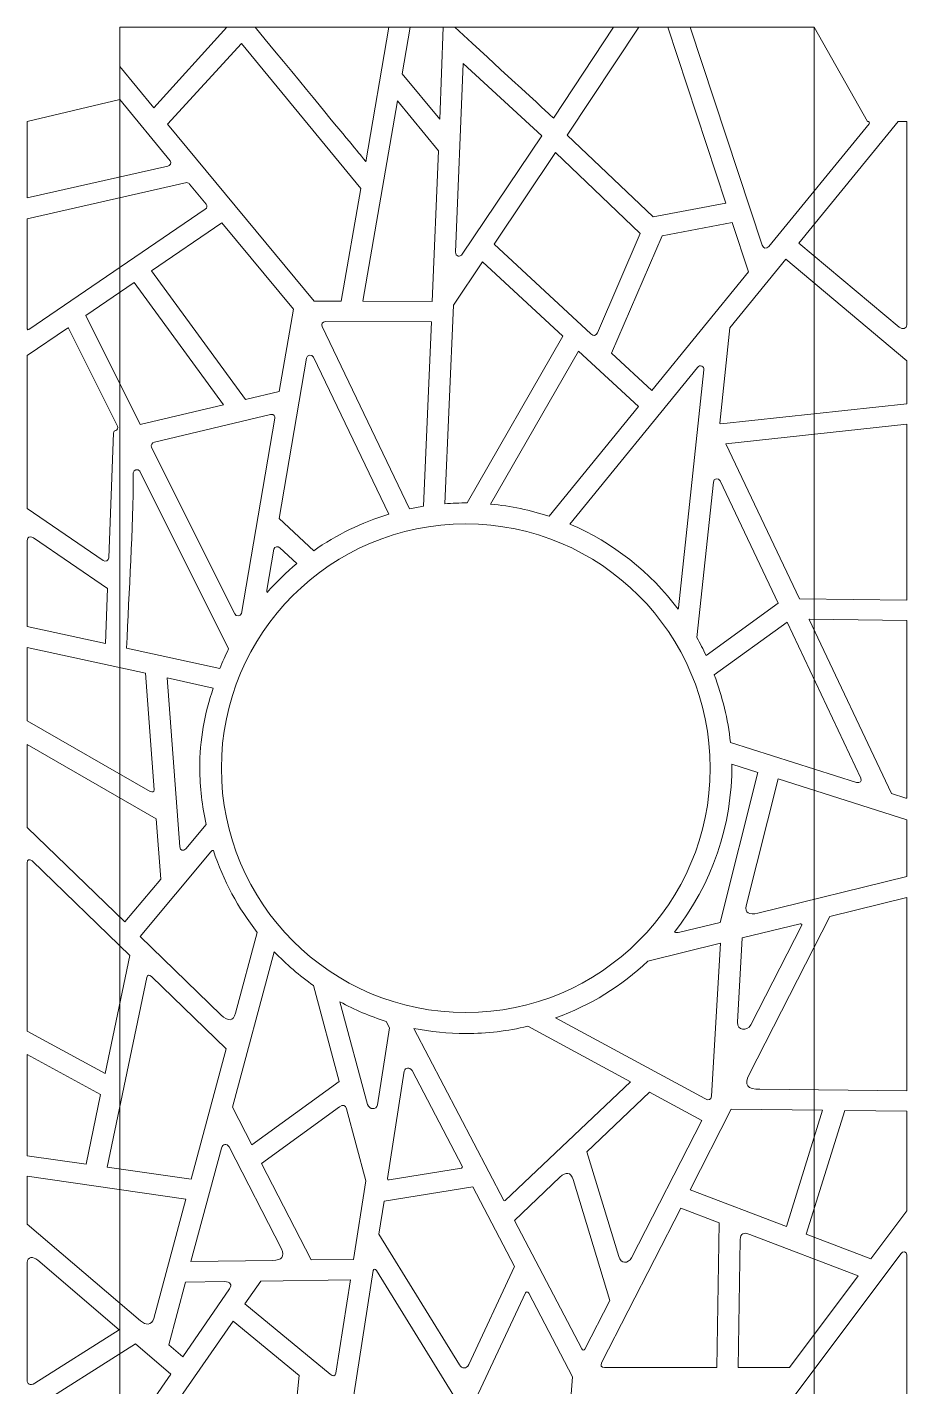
# Model space of a CAD drawing. Header units: centimetres. Extents: x -80 to 80, y -113 to 113.
# Drawn here: x -79.8 to -4.4, y -3.9 to 112.7 of the extents above; entities that cross this region are included whole.
import ezdxf

# ---------------------------------------------------------------- set-up
doc = ezdxf.new("R2010")
doc.units = ezdxf.units.CM
doc.header["$MEASUREMENT"] = 0
doc.layers.add('layer 1', color=7, linetype='Continuous')

msp = doc.modelspace()

# ---------------------------------------------------------------- linework, layer by layer
at = {"layer": 'layer 1', "color": 250, "lineweight": 9}
for points, knots in [([(-13.22744, -112.66988), (-13.22744, -112.66988), (-71.80142, -112.66988), (-71.80142, -112.66988), (-71.80142, -112.66988), (-71.80142, -112.66988), (-71.80142, 112.73012), (-71.80142, 112.73012), (-71.80142, 112.73012), (-71.80142, 112.73012), (-12.30142, 112.73012), (-12.30142, 112.73012), (-12.30142, 112.73012), (-12.30142, 112.73012), (-12.30142, -111.11706), (-12.30142, -111.11706)], [0, 0, 0, 0, 0.2, 0.2, 0.2, 0.2, 0.4, 0.4, 0.4, 0.4, 0.6, 0.6, 0.6, 0.6, 1, 1, 1, 1]), ([(-71.80142, 112.73012), (-71.80142, 112.73012), (-71.80142, 109.34674), (-71.80142, 109.34674), (-71.80142, 109.34674), (-71.80142, 109.34674), (-68.89316, 105.81303), (-68.89316, 105.81303), (-68.89316, 105.81303), (-68.89316, 105.81303), (-62.63121, 112.73012), (-62.63121, 112.73012), (-62.63121, 112.73012), (-62.63121, 112.73012), (-71.80142, 112.73012), (-71.80142, 112.73012)], [0, 0, 0, 0, 0.2, 0.2, 0.2, 0.2, 0.4, 0.4, 0.4, 0.4, 0.6, 0.6, 0.6, 0.6, 1, 1, 1, 1]), ([(-60.20997, 112.73012), (-50.71389, 101.19179), (-50.71389, 101.19179), (-50.71389, 101.19179), (-50.71389, 101.19179), (-50.71389, 101.19179), (-48.74936, 112.73012), (-48.74936, 112.73012), (-48.74936, 112.73012), (-48.74936, 112.73012), (-60.20997, 112.73012), (-60.20997, 112.73012)], [0, 0, 0, 0, 0.25, 0.25, 0.25, 0.25, 0.5, 0.5, 0.5, 0.5, 1, 1, 1, 1]), ([(-44.10079, 112.73012), (-44.10079, 112.73012), (-46.92345, 112.73012), (-46.92345, 112.73012), (-46.92345, 112.73012), (-46.92345, 112.73012), (-47.60342, 108.73638), (-47.60342, 108.73638), (-47.60342, 108.73638), (-47.60342, 108.73638), (-44.39119, 104.83331), (-44.39119, 104.83331), (-44.39119, 104.83331), (-44.39119, 104.83331), (-44.10079, 112.73012), (-44.10079, 112.73012)], [0, 0, 0, 0, 0.2, 0.2, 0.2, 0.2, 0.4, 0.4, 0.4, 0.4, 0.6, 0.6, 0.6, 0.6, 1, 1, 1, 1]), ([(-43.08625, 112.73012), (-34.63145, 104.9325), (-34.63145, 104.9325), (-34.63145, 104.9325), (-34.63145, 104.9325), (-34.63145, 104.9325), (-29.48255, 112.73012), (-29.48255, 112.73012), (-29.48255, 112.73012), (-29.48255, 112.73012), (-43.08625, 112.73012), (-43.08625, 112.73012)], [0, 0, 0, 0, 0.25, 0.25, 0.25, 0.25, 0.5, 0.5, 0.5, 0.5, 1, 1, 1, 1]), ([(-24.8236, 112.73012), (-24.8236, 112.73012), (-27.32472, 112.73012), (-27.32472, 112.73012), (-27.32472, 112.73012), (-27.32472, 112.73012), (-33.45254, 103.48514), (-33.45254, 103.48514), (-33.45254, 103.48514), (-33.45254, 103.48514), (-26.10416, 96.45904), (-26.10416, 96.45904), (-26.10416, 96.45904), (-26.10416, 96.45904), (-19.86315, 97.65397), (-19.86315, 97.65397), (-19.86315, 97.65397), (-19.86315, 97.65397), (-24.8236, 112.73012), (-24.8236, 112.73012)], [0, 0, 0, 0, 0.166666667, 0.166666667, 0.166666667, 0.166666667, 0.333333333, 0.333333333, 0.333333333, 0.333333333, 0.5, 0.5, 0.5, 0.5, 0.666666667, 0.666666667, 0.666666667, 0.666666667, 1, 1, 1, 1]), ([(-7.58901, 104.44004), (-7.58901, 104.44004), (-16.1656, 93.91552), (-16.1656, 93.91552), (-16.1656, 93.91552), (-16.42314, 93.69857), (-16.62243, 93.74024), (-16.7635, 94.04049), (-16.7635, 94.04049), (-16.7635, 94.04049), (-22.9271, 112.73012), (-22.9271, 112.73012), (-22.9271, 112.73012), (-22.9271, 112.73012), (-12.30142, 112.73012), (-12.30142, 112.73012), (-12.30142, 112.73012), (-12.30142, 112.73012), (-7.71617, 104.65253), (-7.71617, 104.65253), (-7.71617, 104.65253), (-7.58225, 104.64909), (-7.48667, 104.57302), (-7.58901, 104.44004)], [0, 0, 0, 0, 0.142857143, 0.142857143, 0.142857143, 0.142857143, 0.285714286, 0.285714286, 0.285714286, 0.285714286, 0.428571429, 0.428571429, 0.428571429, 0.428571429, 0.571428571, 0.571428571, 0.571428571, 0.571428571, 0.714285714, 0.714285714, 0.714285714, 0.714285714, 1, 1, 1, 1]), ([(-67.73648, 104.40759), (-67.73648, 104.40759), (-55.16595, 89.23281), (-55.16595, 89.23281), (-55.16595, 89.23281), (-55.16595, 89.23281), (-52.83042, 89.22803), (-52.83042, 89.22803), (-52.83042, 89.22803), (-52.83042, 89.22803), (-51.15248, 98.89098), (-51.15248, 98.89098), (-51.15248, 98.89098), (-51.15248, 98.89098), (-61.38243, 111.32104), (-61.38243, 111.32104), (-61.38243, 111.32104), (-61.38243, 111.32104), (-67.73648, 104.40759), (-67.73648, 104.40759)], [0, 0, 0, 0, 0.166666667, 0.166666667, 0.166666667, 0.166666667, 0.333333333, 0.333333333, 0.333333333, 0.333333333, 0.5, 0.5, 0.5, 0.5, 0.666666667, 0.666666667, 0.666666667, 0.666666667, 1, 1, 1, 1]), ([(-35.63678, 103.41002), (-35.63678, 103.41002), (-42.37934, 109.62848), (-42.37934, 109.62848), (-42.37934, 109.62848), (-42.37934, 109.62848), (-43.02316, 93.44895), (-43.02316, 93.44895), (-43.02316, 93.44895), (-43.04664, 93.05763), (-42.64303, 92.98488), (-42.45464, 93.26644), (-42.45464, 93.26644), (-42.45464, 93.26644), (-35.63678, 103.41002), (-35.63678, 103.41002)], [0, 0, 0, 0, 0.2, 0.2, 0.2, 0.2, 0.4, 0.4, 0.4, 0.4, 0.6, 0.6, 0.6, 0.6, 1, 1, 1, 1]), ([(-67.70976, 100.82366), (-67.49278, 100.8559), (-67.38813, 101.07961), (-67.48241, 101.26235), (-67.48241, 101.26235), (-67.48241, 101.26235), (-71.80142, 106.5301), (-71.80142, 106.5301), (-71.80142, 106.5301), (-71.80142, 106.5301), (-79.75111, 104.65255), (-79.75111, 104.65255), (-79.75111, 104.65255), (-79.75111, 104.65255), (-79.7511, 98.10292), (-79.7511, 98.10292), (-79.7511, 98.10292), (-79.7511, 98.10292), (-67.70976, 100.82366), (-67.70976, 100.82366)], [0, 0, 0, 0, 0.166666667, 0.166666667, 0.166666667, 0.166666667, 0.333333333, 0.333333333, 0.333333333, 0.333333333, 0.5, 0.5, 0.5, 0.5, 0.666666667, 0.666666667, 0.666666667, 0.666666667, 1, 1, 1, 1]), ([(-45.02868, 89.21211), (-45.02868, 89.21211), (-44.50046, 102.1324), (-44.50046, 102.1324), (-44.50046, 102.1324), (-44.50046, 102.1324), (-48.01535, 106.40322), (-48.01535, 106.40322), (-48.01535, 106.40322), (-48.01535, 106.40322), (-50.98219, 89.22425), (-50.98219, 89.22425), (-50.98219, 89.22425), (-50.98219, 89.22425), (-45.02868, 89.21211), (-45.02868, 89.21211)], [0, 0, 0, 0, 0.2, 0.2, 0.2, 0.2, 0.4, 0.4, 0.4, 0.4, 0.6, 0.6, 0.6, 0.6, 1, 1, 1, 1]), ([(-5.01915, 87.01613), (-5.01915, 87.01613), (-13.60214, 94.22294), (-13.60214, 94.22294), (-13.60214, 94.22294), (-13.60214, 94.22294), (-5.10287, 104.65255), (-5.10287, 104.65255), (-5.10287, 104.65255), (-5.10287, 104.65255), (-4.35113, 104.65255), (-4.35113, 104.65255), (-4.35113, 104.65255), (-4.35113, 104.65255), (-4.35116, 87.19795), (-4.35116, 87.19795), (-4.35116, 87.19795), (-4.35859, 86.89957), (-4.68538, 86.76608), (-5.01915, 87.01613)], [0, 0, 0, 0, 0.166666667, 0.166666667, 0.166666667, 0.166666667, 0.333333333, 0.333333333, 0.333333333, 0.333333333, 0.5, 0.5, 0.5, 0.5, 0.666666667, 0.666666667, 0.666666667, 0.666666667, 1, 1, 1, 1]), ([(-31.44954, 86.4341), (-31.44954, 86.4341), (-39.72033, 94.11337), (-39.72033, 94.11337), (-39.72033, 94.11337), (-39.72033, 94.11337), (-34.45237, 101.97411), (-34.45237, 101.97411), (-34.45237, 101.97411), (-34.45237, 101.97411), (-27.20584, 95.04531), (-27.20584, 95.04531), (-27.20584, 95.04531), (-27.20584, 95.04531), (-30.87757, 86.52337), (-30.87757, 86.52337), (-30.87757, 86.52337), (-30.99633, 86.25519), (-31.18697, 86.22543), (-31.44954, 86.4341)], [0, 0, 0, 0, 0.166666667, 0.166666667, 0.166666667, 0.166666667, 0.333333333, 0.333333333, 0.333333333, 0.333333333, 0.5, 0.5, 0.5, 0.5, 0.666666667, 0.666666667, 0.666666667, 0.666666667, 1, 1, 1, 1]), ([(-79.75113, 86.85433), (-79.75113, 86.85433), (-79.75113, 96.30997), (-79.75113, 96.30997), (-79.75113, 96.30997), (-79.75113, 96.30997), (-66.07827, 99.39934), (-66.07827, 99.39934), (-66.07827, 99.39934), (-65.97992, 99.4108), (-65.88291, 99.3499), (-65.83493, 99.27745), (-65.83493, 99.27745), (-65.83493, 99.27745), (-64.41577, 97.56857), (-64.41577, 97.56857), (-64.41577, 97.56857), (-64.28725, 97.433), (-64.32188, 97.21323), (-64.48976, 97.12093), (-64.48976, 97.12093), (-64.48976, 97.12093), (-79.60236, 86.81751), (-79.60236, 86.81751), (-79.60236, 86.81751), (-79.68853, 86.76616), (-79.74939, 86.78977), (-79.75113, 86.85433)], [0, 0, 0, 0, 0.125, 0.125, 0.125, 0.125, 0.25, 0.25, 0.25, 0.25, 0.375, 0.375, 0.375, 0.375, 0.5, 0.5, 0.5, 0.5, 0.625, 0.625, 0.625, 0.625, 0.75, 0.75, 0.75, 0.75, 1, 1, 1, 1]), ([(-61.0333, 80.80614), (-61.0333, 80.80614), (-69.08426, 91.84573), (-69.08426, 91.84573), (-69.08426, 91.84573), (-69.08426, 91.84573), (-63.0692, 95.94662), (-63.0692, 95.94662), (-63.0692, 95.94662), (-63.0692, 95.94662), (-56.93177, 88.55402), (-56.93177, 88.55402), (-56.93177, 88.55402), (-56.93177, 88.55402), (-58.13911, 81.49671), (-58.13911, 81.49671), (-58.13911, 81.49671), (-58.13911, 81.49671), (-61.0333, 80.80614), (-61.0333, 80.80614)], [0, 0, 0, 0, 0.166666667, 0.166666667, 0.166666667, 0.166666667, 0.333333333, 0.333333333, 0.333333333, 0.333333333, 0.5, 0.5, 0.5, 0.5, 0.666666667, 0.666666667, 0.666666667, 0.666666667, 1, 1, 1, 1]), ([(-29.65928, 84.77188), (-29.65928, 84.77188), (-26.21954, 81.57816), (-26.21954, 81.57816), (-26.21954, 81.57816), (-26.21954, 81.57816), (-17.92503, 91.7565), (-17.92503, 91.7565), (-17.92503, 91.7565), (-17.92503, 91.7565), (-19.31298, 95.97985), (-19.31298, 95.97985), (-19.31298, 95.97985), (-19.31298, 95.97985), (-25.32631, 94.82853), (-25.32631, 94.82853), (-25.32631, 94.82853), (-25.32631, 94.82853), (-29.65928, 84.77188), (-29.65928, 84.77188)], [0, 0, 0, 0, 0.166666667, 0.166666667, 0.166666667, 0.166666667, 0.333333333, 0.333333333, 0.333333333, 0.333333333, 0.5, 0.5, 0.5, 0.5, 0.666666667, 0.666666667, 0.666666667, 0.666666667, 1, 1, 1, 1]), ([(-43.9388, 71.87074), (-43.9388, 71.87074), (-43.21633, 88.89672), (-43.21633, 88.89672), (-43.21633, 88.89672), (-43.21633, 88.89672), (-40.72487, 92.61446), (-40.72487, 92.61446), (-40.72487, 92.61446), (-40.72487, 92.61446), (-33.84292, 86.22467), (-33.84292, 86.22467), (-33.84292, 86.22467), (-33.84292, 86.22467), (-42.04794, 71.93936), (-42.04794, 71.93936), (-42.04794, 71.93936), (-42.61509, 71.94188), (-43.34852, 71.91653), (-43.9388, 71.87074)], [0, 0, 0, 0, 0.166666667, 0.166666667, 0.166666667, 0.166666667, 0.333333333, 0.333333333, 0.333333333, 0.333333333, 0.5, 0.5, 0.5, 0.5, 0.666666667, 0.666666667, 0.666666667, 0.666666667, 1, 1, 1, 1]), ([(-20.3894, 78.79003), (-20.3894, 78.79003), (-19.5188, 86.96254), (-19.5188, 86.96254), (-19.5188, 86.96254), (-19.5188, 86.96254), (-14.72548, 92.84449), (-14.72548, 92.84449), (-14.72548, 92.84449), (-14.72548, 92.84449), (-4.35113, 84.13345), (-4.35113, 84.13345), (-4.35113, 84.13345), (-4.35113, 84.13345), (-4.35112, 80.4356), (-4.35112, 80.4356), (-4.35112, 80.4356), (-4.35112, 80.4356), (-20.29899, 78.72451), (-20.29899, 78.72451), (-20.29899, 78.72451), (-20.37011, 78.71885), (-20.3916, 78.73596), (-20.3894, 78.79003)], [0, 0, 0, 0, 0.142857143, 0.142857143, 0.142857143, 0.142857143, 0.285714286, 0.285714286, 0.285714286, 0.285714286, 0.428571429, 0.428571429, 0.428571429, 0.428571429, 0.571428571, 0.571428571, 0.571428571, 0.571428571, 0.714285714, 0.714285714, 0.714285714, 0.714285714, 1, 1, 1, 1]), ([(-62.92775, 80.35412), (-62.92775, 80.35412), (-70.56979, 90.83295), (-70.56979, 90.83295), (-70.56979, 90.83295), (-70.56979, 90.83295), (-74.72458, 88.00028), (-74.72458, 88.00028), (-74.72458, 88.00028), (-74.72458, 88.00028), (-70.05565, 78.65333), (-70.05565, 78.65333), (-70.05565, 78.65333), (-70.05565, 78.65333), (-62.92775, 80.35412), (-62.92775, 80.35412)], [0, 0, 0, 0, 0.2, 0.2, 0.2, 0.2, 0.4, 0.4, 0.4, 0.4, 0.6, 0.6, 0.6, 0.6, 1, 1, 1, 1]), ([(-46.97131, 71.42877), (-46.97131, 71.42877), (-54.47136, 87.06635), (-54.47136, 87.06635), (-54.47136, 87.06635), (-54.56942, 87.25559), (-54.42405, 87.49115), (-54.19246, 87.48582), (-54.19246, 87.48582), (-54.19246, 87.48582), (-45.1027, 87.46735), (-45.1027, 87.46735), (-45.1027, 87.46735), (-45.1027, 87.46735), (-45.77189, 71.65368), (-45.77189, 71.65368), (-45.77189, 71.65368), (-46.17534, 71.58922), (-46.57524, 71.51415), (-46.97131, 71.42877)], [0, 0, 0, 0, 0.166666667, 0.166666667, 0.166666667, 0.166666667, 0.333333333, 0.333333333, 0.333333333, 0.333333333, 0.5, 0.5, 0.5, 0.5, 0.666666667, 0.666666667, 0.666666667, 0.666666667, 1, 1, 1, 1]), ([(-76.29049, 86.93263), (-76.29049, 86.93263), (-79.75113, 84.57332), (-79.75113, 84.57332), (-79.75113, 84.57332), (-79.75113, 84.57332), (-79.7511, 71.46644), (-79.7511, 71.46644), (-79.7511, 71.46644), (-79.7511, 71.46644), (-73.24352, 67.00344), (-73.24352, 67.00344), (-73.24352, 67.00344), (-73.05055, 66.86746), (-72.75877, 66.99842), (-72.75877, 67.23846), (-72.75877, 67.23846), (-72.75877, 67.23846), (-72.34124, 77.94443), (-72.34124, 77.94443), (-72.34124, 77.94443), (-72.34094, 78.05254), (-72.27687, 78.12234), (-72.14907, 78.15382), (-72.14907, 78.15382), (-72.05345, 78.20285), (-71.942, 78.33752), (-72.01141, 78.5214), (-72.01141, 78.5214), (-72.01141, 78.5214), (-76.20297, 86.91219), (-76.20297, 86.91219), (-76.20297, 86.91219), (-76.21888, 86.94424), (-76.25187, 86.95655), (-76.29049, 86.93263)], [0, 0, 0, 0, 0.1, 0.1, 0.1, 0.1, 0.2, 0.2, 0.2, 0.2, 0.3, 0.3, 0.3, 0.3, 0.4, 0.4, 0.4, 0.4, 0.5, 0.5, 0.5, 0.5, 0.6, 0.6, 0.6, 0.6, 0.7, 0.7, 0.7, 0.7, 0.8, 0.8, 0.8, 0.8, 1, 1, 1, 1]), ([(-55.19506, 67.83327), (-55.19506, 67.83327), (-58.15493, 70.59943), (-58.15493, 70.59943), (-58.15493, 70.59943), (-58.15493, 70.59943), (-55.80339, 84.34488), (-55.80339, 84.34488), (-55.80339, 84.34488), (-55.78696, 84.65467), (-55.33643, 84.71964), (-55.21776, 84.43881), (-55.21776, 84.43881), (-55.21776, 84.43881), (-48.75525, 70.9674), (-48.75525, 70.9674), (-48.75525, 70.9674), (-51.08161, 70.26332), (-53.24922, 69.19686), (-55.19506, 67.83327)], [0, 0, 0, 0, 0.166666667, 0.166666667, 0.166666667, 0.166666667, 0.333333333, 0.333333333, 0.333333333, 0.333333333, 0.5, 0.5, 0.5, 0.5, 0.666666667, 0.666666667, 0.666666667, 0.666666667, 1, 1, 1, 1]), ([(-40.02539, 71.8411), (-40.02539, 71.8411), (-32.48561, 84.96438), (-32.48561, 84.96438), (-32.48561, 84.96438), (-32.48561, 84.96438), (-27.34767, 80.19382), (-27.34767, 80.19382), (-27.34767, 80.19382), (-27.34767, 80.19382), (-35.00899, 70.79383), (-35.00899, 70.79383), (-35.00899, 70.79383), (-36.60983, 71.3233), (-38.28935, 71.67978), (-40.02539, 71.8411)], [0, 0, 0, 0, 0.2, 0.2, 0.2, 0.2, 0.4, 0.4, 0.4, 0.4, 0.6, 0.6, 0.6, 0.6, 1, 1, 1, 1]), ([(-33.24046, 70.12552), (-33.24046, 70.12552), (-22.28957, 83.56256), (-22.28957, 83.56256), (-22.28957, 83.56256), (-22.11461, 83.81256), (-21.69364, 83.66254), (-21.73721, 83.35088), (-21.73721, 83.35088), (-21.73721, 83.35088), (-23.91165, 62.93889), (-23.91165, 62.93889), (-23.91165, 62.93889), (-23.91687, 62.89191), (-23.92598, 62.85119), (-23.93865, 62.81694), (-23.93865, 62.81694), (-26.3264, 66.00348), (-29.53054, 68.54322), (-33.24046, 70.12552)], [0, 0, 0, 0, 0.166666667, 0.166666667, 0.166666667, 0.166666667, 0.333333333, 0.333333333, 0.333333333, 0.333333333, 0.5, 0.5, 0.5, 0.5, 0.666666667, 0.666666667, 0.666666667, 0.666666667, 1, 1, 1, 1]), ([(-69.08673, 76.70315), (-69.21181, 76.91101), (-69.03408, 77.08671), (-68.82535, 77.14774), (-68.82535, 77.14774), (-68.82535, 77.14774), (-58.89047, 79.51907), (-58.89047, 79.51907), (-58.89047, 79.51907), (-58.55994, 79.57652), (-58.51256, 79.37006), (-58.53403, 79.19809), (-58.53403, 79.19809), (-58.53403, 79.19809), (-61.39461, 62.46774), (-61.39461, 62.46774), (-61.39461, 62.46774), (-61.47104, 62.21747), (-61.83226, 62.187), (-61.95639, 62.41532), (-61.95639, 62.41532), (-61.95639, 62.41532), (-69.08673, 76.70315), (-69.08673, 76.70315)], [0, 0, 0, 0, 0.142857143, 0.142857143, 0.142857143, 0.142857143, 0.285714286, 0.285714286, 0.285714286, 0.285714286, 0.428571429, 0.428571429, 0.428571429, 0.428571429, 0.571428571, 0.571428571, 0.571428571, 0.571428571, 0.714285714, 0.714285714, 0.714285714, 0.714285714, 1, 1, 1, 1]), ([(-4.35112, 63.60455), (-4.35112, 63.60455), (-4.35113, 78.6798), (-4.35113, 78.6798), (-4.35113, 78.6798), (-4.35113, 78.6798), (-19.85186, 77.01674), (-19.85186, 77.01674), (-19.85186, 77.01674), (-19.85186, 77.01674), (-13.55953, 63.72157), (-13.55953, 63.72157), (-13.55953, 63.72157), (-13.55953, 63.72157), (-4.35112, 63.60455), (-4.35112, 63.60455)], [0, 0, 0, 0, 0.2, 0.2, 0.2, 0.2, 0.4, 0.4, 0.4, 0.4, 0.6, 0.6, 0.6, 0.6, 1, 1, 1, 1]), ([(-63.24537, 57.73625), (-63.24537, 57.73625), (-71.2345, 59.47529), (-71.2345, 59.47529), (-71.2345, 59.47529), (-71.03461, 64.461), (-70.65375, 69.54563), (-70.65375, 74.50661), (-70.65375, 74.50661), (-70.65375, 74.80045), (-70.24795, 74.90001), (-70.0916, 74.66032), (-70.0916, 74.66032), (-70.0916, 74.66032), (-62.48152, 59.41814), (-62.48152, 59.41814), (-62.48152, 59.41814), (-62.75805, 58.86984), (-63.01303, 58.30884), (-63.24537, 57.73625)], [0, 0, 0, 0, 0.166666667, 0.166666667, 0.166666667, 0.166666667, 0.333333333, 0.333333333, 0.333333333, 0.333333333, 0.5, 0.5, 0.5, 0.5, 0.666666667, 0.666666667, 0.666666667, 0.666666667, 1, 1, 1, 1]), ([(-22.34999, 60.38898), (-22.34999, 60.38898), (-20.92926, 73.72283), (-20.92926, 73.72283), (-20.92926, 73.72283), (-20.92081, 74.03645), (-20.465, 74.10826), (-20.34386, 73.82531), (-20.34386, 73.82531), (-20.34386, 73.82531), (-15.37975, 63.33664), (-15.37975, 63.33664), (-15.37975, 63.33664), (-15.37975, 63.33664), (-21.55979, 58.86279), (-21.55979, 58.86279), (-21.55979, 58.86279), (-21.80439, 59.38258), (-22.0681, 59.89162), (-22.34999, 60.38898)], [0, 0, 0, 0, 0.166666667, 0.166666667, 0.166666667, 0.166666667, 0.333333333, 0.333333333, 0.333333333, 0.333333333, 0.5, 0.5, 0.5, 0.5, 0.666666667, 0.666666667, 0.666666667, 0.666666667, 1, 1, 1, 1]), ([(-63.10598, 49.18962), (-63.10598, 60.75804), (-53.7244, 70.13962), (-42.15598, 70.13962), (-42.15598, 70.13962), (-30.58756, 70.13962), (-21.20598, 60.75804), (-21.20598, 49.18962), (-21.20598, 49.18962), (-21.20598, 37.62121), (-30.58756, 28.23962), (-42.15598, 28.23962), (-42.15598, 28.23962), (-53.7244, 28.23962), (-63.10598, 37.62121), (-63.10598, 49.18962)], [0, 0, 0, 0, 0.2, 0.2, 0.2, 0.2, 0.4, 0.4, 0.4, 0.4, 0.6, 0.6, 0.6, 0.6, 1, 1, 1, 1]), ([(-79.7511, 68.70781), (-79.7511, 68.70781), (-79.7511, 61.33001), (-79.7511, 61.33001), (-79.7511, 61.33001), (-79.7511, 61.33001), (-73.04452, 59.86947), (-73.04452, 59.86947), (-73.04452, 59.86947), (-73.04452, 59.86947), (-72.8607, 64.59391), (-72.8607, 64.59391), (-72.8607, 64.59391), (-72.8607, 64.59391), (-79.21613, 68.95251), (-79.21613, 68.95251), (-79.21613, 68.95251), (-79.53503, 69.12278), (-79.7394, 69.02878), (-79.7511, 68.70781)], [0, 0, 0, 0, 0.166666667, 0.166666667, 0.166666667, 0.166666667, 0.333333333, 0.333333333, 0.333333333, 0.333333333, 0.5, 0.5, 0.5, 0.5, 0.666666667, 0.666666667, 0.666666667, 0.666666667, 1, 1, 1, 1]), ([(-59.19089, 64.26716), (-59.21219, 64.31903), (-59.21929, 64.38019), (-59.20761, 64.44623), (-59.20761, 64.44623), (-59.20761, 64.44623), (-58.60285, 67.98141), (-58.60285, 67.98141), (-58.60285, 67.98141), (-58.53836, 68.19831), (-58.24334, 68.25895), (-58.08767, 68.0976), (-58.08767, 68.0976), (-58.08767, 68.0976), (-56.63215, 66.739), (-56.63215, 66.739), (-56.63215, 66.739), (-57.54801, 65.98261), (-58.40367, 65.15589), (-59.19089, 64.26716)], [0, 0, 0, 0, 0.166666667, 0.166666667, 0.166666667, 0.166666667, 0.333333333, 0.333333333, 0.333333333, 0.333333333, 0.5, 0.5, 0.5, 0.5, 0.666666667, 0.666666667, 0.666666667, 0.666666667, 1, 1, 1, 1]), ([(-12.68634, 61.96545), (-12.68634, 61.96545), (-4.35113, 61.85955), (-4.35113, 61.85955), (-4.35113, 61.85955), (-4.35113, 61.85955), (-4.35115, 46.65336), (-4.35115, 46.65336), (-4.35115, 46.65336), (-4.35357, 46.61609), (-4.37842, 46.60477), (-4.42569, 46.6194), (-4.42569, 46.6194), (-4.42569, 46.6194), (-5.64981, 47.00904), (-5.64981, 47.00904), (-5.64981, 47.00904), (-5.64981, 47.00904), (-12.71056, 61.9277), (-12.71056, 61.9277), (-12.71056, 61.9277), (-12.71998, 61.95129), (-12.7119, 61.96388), (-12.68634, 61.96545)], [0, 0, 0, 0, 0.142857143, 0.142857143, 0.142857143, 0.142857143, 0.285714286, 0.285714286, 0.285714286, 0.285714286, 0.428571429, 0.428571429, 0.428571429, 0.428571429, 0.571428571, 0.571428571, 0.571428571, 0.571428571, 0.714285714, 0.714285714, 0.714285714, 0.714285714, 1, 1, 1, 1]), ([(-20.85208, 57.18717), (-20.85208, 57.18717), (-14.60839, 61.70678), (-14.60839, 61.70678), (-14.60839, 61.70678), (-14.60839, 61.70678), (-8.28279, 48.34133), (-8.28279, 48.34133), (-8.28279, 48.34133), (-8.17841, 48.05179), (-8.33537, 47.88062), (-8.66252, 47.97774), (-8.66252, 47.97774), (-8.66252, 47.97774), (-19.47011, 51.40782), (-19.47011, 51.40782), (-19.47011, 51.40782), (-19.67709, 53.36722), (-20.15946, 55.34357), (-20.85208, 57.18717)], [0, 0, 0, 0, 0.166666667, 0.166666667, 0.166666667, 0.166666667, 0.333333333, 0.333333333, 0.333333333, 0.333333333, 0.5, 0.5, 0.5, 0.5, 0.666666667, 0.666666667, 0.666666667, 0.666666667, 1, 1, 1, 1]), ([(-69.21318, 47.19223), (-69.21318, 47.19223), (-79.75111, 53.26477), (-79.75111, 53.26477), (-79.75111, 53.26477), (-79.75111, 53.26477), (-79.75111, 59.54049), (-79.75111, 59.54049), (-79.75111, 59.54049), (-79.75111, 59.54049), (-69.61421, 57.33288), (-69.61421, 57.33288), (-69.61421, 57.33288), (-69.61421, 57.33288), (-68.87274, 47.33495), (-68.87274, 47.33495), (-68.87274, 47.33495), (-68.90144, 47.17284), (-69.01494, 47.12527), (-69.21318, 47.19223)], [0, 0, 0, 0, 0.166666667, 0.166666667, 0.166666667, 0.166666667, 0.333333333, 0.333333333, 0.333333333, 0.333333333, 0.5, 0.5, 0.5, 0.5, 0.666666667, 0.666666667, 0.666666667, 0.666666667, 1, 1, 1, 1]), ([(-66.68081, 42.43861), (-66.68081, 42.43861), (-67.75547, 56.92809), (-67.75547, 56.92809), (-67.75547, 56.92809), (-67.75547, 56.92809), (-63.80126, 56.06755), (-63.80126, 56.06755), (-63.80126, 56.06755), (-64.55194, 53.90519), (-64.95839, 51.59272), (-64.95839, 49.18962), (-64.95839, 49.18962), (-64.95839, 47.53249), (-64.76519, 45.91872), (-64.39905, 44.36727), (-64.39905, 44.36727), (-64.39905, 44.36727), (-66.14391, 42.275), (-66.14391, 42.275), (-66.14391, 42.275), (-66.39024, 42.05607), (-66.65594, 42.1355), (-66.68081, 42.43861)], [0, 0, 0, 0, 0.142857143, 0.142857143, 0.142857143, 0.142857143, 0.285714286, 0.285714286, 0.285714286, 0.285714286, 0.428571429, 0.428571429, 0.428571429, 0.428571429, 0.571428571, 0.571428571, 0.571428571, 0.571428571, 0.714285714, 0.714285714, 0.714285714, 0.714285714, 1, 1, 1, 1]), ([(-71.37103, 36.00713), (-71.37103, 36.00713), (-68.30525, 39.68332), (-68.30525, 39.68332), (-68.30525, 39.68332), (-68.30525, 39.68332), (-68.68868, 44.85294), (-68.68868, 44.85294), (-68.68868, 44.85294), (-68.68868, 44.85294), (-79.75111, 51.22775), (-79.75111, 51.22775), (-79.75111, 51.22775), (-79.75111, 51.22775), (-79.7511, 44.11686), (-79.7511, 44.11686), (-79.7511, 44.11686), (-79.7511, 44.11686), (-71.37103, 36.00713), (-71.37103, 36.00713)], [0, 0, 0, 0, 0.166666667, 0.166666667, 0.166666667, 0.166666667, 0.333333333, 0.333333333, 0.333333333, 0.333333333, 0.5, 0.5, 0.5, 0.5, 0.666666667, 0.666666667, 0.666666667, 0.666666667, 1, 1, 1, 1]), ([(-19.35633, 49.53219), (-19.35633, 49.53219), (-17.11384, 48.81887), (-17.11384, 48.81887), (-17.11384, 48.81887), (-17.11384, 48.81887), (-20.35218, 35.97068), (-20.35218, 35.97068), (-20.35218, 35.97068), (-20.35218, 35.97068), (-23.81952, 35.11758), (-23.81952, 35.11758), (-23.81952, 35.11758), (-24.01197, 35.08319), (-24.16285, 35.09367), (-24.26378, 35.13875), (-24.26378, 35.13875), (-21.09306, 39.17039), (-19.27366, 44.39258), (-19.35633, 49.53219)], [0, 0, 0, 0, 0.166666667, 0.166666667, 0.166666667, 0.166666667, 0.333333333, 0.333333333, 0.333333333, 0.333333333, 0.5, 0.5, 0.5, 0.5, 0.666666667, 0.666666667, 0.666666667, 0.666666667, 1, 1, 1, 1]), ([(-18.11701, 37.39382), (-18.11701, 37.39382), (-15.37673, 48.26596), (-15.37673, 48.26596), (-15.37673, 48.26596), (-15.37673, 48.26596), (-4.35113, 44.75669), (-4.35113, 44.75669), (-4.35113, 44.75669), (-4.35113, 44.75669), (-4.35113, 39.90751), (-4.35113, 39.90751), (-4.35113, 39.90751), (-4.35113, 39.90751), (-17.13197, 36.76296), (-17.13197, 36.76296), (-17.13197, 36.76296), (-17.84421, 36.57085), (-18.25959, 36.81445), (-18.11701, 37.39382)], [0, 0, 0, 0, 0.166666667, 0.166666667, 0.166666667, 0.166666667, 0.333333333, 0.333333333, 0.333333333, 0.333333333, 0.5, 0.5, 0.5, 0.5, 0.666666667, 0.666666667, 0.666666667, 0.666666667, 1, 1, 1, 1]), ([(-60.02418, 35.10829), (-60.02418, 35.10829), (-61.88223, 28.18174), (-61.88223, 28.18174), (-61.88223, 28.18174), (-62.0844, 27.47928), (-62.50795, 27.43673), (-63.15285, 28.05404), (-63.15285, 28.05404), (-63.15285, 28.05404), (-70.07973, 34.75747), (-70.07973, 34.75747), (-70.07973, 34.75747), (-70.07973, 34.75747), (-64.02276, 42.02175), (-64.02276, 42.02175), (-64.02276, 42.02175), (-63.93119, 42.12676), (-63.85288, 42.1617), (-63.78779, 42.12654), (-63.78779, 42.12654), (-62.94856, 39.5554), (-61.66356, 37.18553), (-60.02418, 35.10829)], [0, 0, 0, 0, 0.142857143, 0.142857143, 0.142857143, 0.142857143, 0.285714286, 0.285714286, 0.285714286, 0.285714286, 0.428571429, 0.428571429, 0.428571429, 0.428571429, 0.571428571, 0.571428571, 0.571428571, 0.571428571, 0.714285714, 0.714285714, 0.714285714, 0.714285714, 1, 1, 1, 1]), ([(-79.75111, 41.08885), (-79.75111, 41.08885), (-79.75111, 26.63475), (-79.75111, 26.63475), (-79.75111, 26.63475), (-79.75111, 26.63475), (-73.08103, 23.01069), (-73.08103, 23.01069), (-73.08103, 23.01069), (-73.08103, 23.01069), (-70.96313, 33.13031), (-70.96313, 33.13031), (-70.96313, 33.13031), (-70.96313, 33.13031), (-79.33763, 41.23463), (-79.33763, 41.23463), (-79.33763, 41.23463), (-79.59066, 41.41382), (-79.72848, 41.36525), (-79.75111, 41.08885)], [0, 0, 0, 0, 0.166666667, 0.166666667, 0.166666667, 0.166666667, 0.333333333, 0.333333333, 0.333333333, 0.333333333, 0.5, 0.5, 0.5, 0.5, 0.666666667, 0.666666667, 0.666666667, 0.666666667, 1, 1, 1, 1]), ([(-17.86474, 22.93701), (-17.86474, 22.93701), (-10.93631, 36.4856), (-10.93631, 36.4856), (-10.93631, 36.4856), (-10.93631, 36.4856), (-4.35113, 38.10578), (-4.35113, 38.10578), (-4.35113, 38.10578), (-4.35113, 38.10578), (-4.35113, 21.52831), (-4.35113, 21.52831), (-4.35113, 21.52831), (-4.35113, 21.52831), (-16.9352, 21.66489), (-16.9352, 21.66489), (-16.9352, 21.66489), (-18.00909, 21.65623), (-18.34595, 22.02745), (-17.86474, 22.93701)], [0, 0, 0, 0, 0.166666667, 0.166666667, 0.166666667, 0.166666667, 0.333333333, 0.333333333, 0.333333333, 0.333333333, 0.5, 0.5, 0.5, 0.5, 0.666666667, 0.666666667, 0.666666667, 0.666666667, 1, 1, 1, 1]), ([(-13.49824, 35.85526), (-13.49824, 35.85526), (-18.45254, 34.63632), (-18.45254, 34.63632), (-18.45254, 34.63632), (-18.45254, 34.63632), (-18.8711, 27.40173), (-18.8711, 27.40173), (-18.8711, 27.40173), (-18.87782, 26.70564), (-18.08996, 26.61245), (-17.72141, 27.1818), (-17.72141, 27.1818), (-17.72141, 27.1818), (-13.35702, 35.72303), (-13.35702, 35.72303), (-13.35702, 35.72303), (-13.32848, 35.8197), (-13.37556, 35.86378), (-13.49824, 35.85526)], [0, 0, 0, 0, 0.166666667, 0.166666667, 0.166666667, 0.166666667, 0.333333333, 0.333333333, 0.333333333, 0.333333333, 0.5, 0.5, 0.5, 0.5, 0.666666667, 0.666666667, 0.666666667, 0.666666667, 1, 1, 1, 1]), ([(-26.54239, 32.64482), (-26.54239, 32.64482), (-20.30698, 34.18008), (-20.30698, 34.18008), (-20.30698, 34.18008), (-20.30698, 34.18008), (-21.08486, 21.05765), (-21.08486, 21.05765), (-21.08486, 21.05765), (-21.12079, 20.74023), (-21.31723, 20.67287), (-21.67417, 20.85554), (-21.67417, 20.85554), (-21.67417, 20.85554), (-34.45738, 27.77576), (-34.45738, 27.77576), (-34.45738, 27.77576), (-31.48291, 28.8456), (-28.79553, 30.51769), (-26.54239, 32.64482)], [0, 0, 0, 0, 0.166666667, 0.166666667, 0.166666667, 0.166666667, 0.333333333, 0.333333333, 0.333333333, 0.333333333, 0.5, 0.5, 0.5, 0.5, 0.666666667, 0.666666667, 0.666666667, 0.666666667, 1, 1, 1, 1]), ([(-55.19596, 30.54653), (-55.19596, 30.54653), (-53.00208, 22.32382), (-53.00208, 22.32382), (-53.00208, 22.32382), (-53.00208, 22.32382), (-60.49867, 16.88295), (-60.49867, 16.88295), (-60.49867, 16.88295), (-60.49867, 16.88295), (-62.16329, 20.1125), (-62.16329, 20.1125), (-62.16329, 20.1125), (-62.16329, 20.1125), (-58.58481, 33.45407), (-58.58481, 33.45407), (-58.58481, 33.45407), (-57.55431, 32.37847), (-56.41922, 31.40384), (-55.19596, 30.54653)], [0, 0, 0, 0, 0.166666667, 0.166666667, 0.166666667, 0.166666667, 0.333333333, 0.333333333, 0.333333333, 0.333333333, 0.5, 0.5, 0.5, 0.5, 0.666666667, 0.666666667, 0.666666667, 0.666666667, 1, 1, 1, 1]), ([(-69.50024, 31.23164), (-69.50024, 31.23164), (-72.90175, 14.97894), (-72.90175, 14.97894), (-72.90175, 14.97894), (-72.90175, 14.97894), (-65.70108, 13.94374), (-65.70108, 13.94374), (-65.70108, 13.94374), (-65.70108, 13.94374), (-62.69984, 25.13358), (-62.69984, 25.13358), (-62.69984, 25.13358), (-62.69984, 25.13358), (-69.08938, 31.31698), (-69.08938, 31.31698), (-69.08938, 31.31698), (-69.29336, 31.50615), (-69.43031, 31.47771), (-69.50024, 31.23164)], [0, 0, 0, 0, 0.166666667, 0.166666667, 0.166666667, 0.166666667, 0.333333333, 0.333333333, 0.333333333, 0.333333333, 0.5, 0.5, 0.5, 0.5, 0.666666667, 0.666666667, 0.666666667, 0.666666667, 1, 1, 1, 1]), ([(-48.97363, 27.47923), (-48.97363, 27.47923), (-48.68748, 26.93333), (-48.68748, 26.93333), (-48.68748, 26.93333), (-48.68748, 26.93333), (-49.7153, 20.32954), (-49.7153, 20.32954), (-49.7153, 20.32954), (-49.84409, 19.86515), (-50.40371, 19.90043), (-50.59297, 20.35021), (-50.59297, 20.35021), (-50.59297, 20.35021), (-52.94265, 29.15529), (-52.94265, 29.15529), (-52.94265, 29.15529), (-51.68599, 28.47713), (-50.35829, 27.91376), (-48.97363, 27.47923)], [0, 0, 0, 0, 0.166666667, 0.166666667, 0.166666667, 0.166666667, 0.333333333, 0.333333333, 0.333333333, 0.333333333, 0.5, 0.5, 0.5, 0.5, 0.666666667, 0.666666667, 0.666666667, 0.666666667, 1, 1, 1, 1]), ([(-36.84701, 27.06267), (-36.84701, 27.06267), (-28.04532, 22.29954), (-28.04532, 22.29954), (-28.04532, 22.29954), (-28.04532, 22.29954), (-38.78453, 12.12203), (-38.78453, 12.12203), (-38.78453, 12.12203), (-38.82942, 12.09477), (-38.86537, 12.09967), (-38.89238, 12.13674), (-38.89238, 12.13674), (-38.89238, 12.13674), (-46.61731, 26.87708), (-46.61731, 26.87708), (-46.61731, 26.87708), (-45.17465, 26.59011), (-43.68284, 26.43962), (-42.15598, 26.43962), (-42.15598, 26.43962), (-40.32803, 26.43962), (-38.55033, 26.65533), (-36.84701, 27.06267)], [0, 0, 0, 0, 0.142857143, 0.142857143, 0.142857143, 0.142857143, 0.285714286, 0.285714286, 0.285714286, 0.285714286, 0.428571429, 0.428571429, 0.428571429, 0.428571429, 0.571428571, 0.571428571, 0.571428571, 0.571428571, 0.714285714, 0.714285714, 0.714285714, 0.714285714, 1, 1, 1, 1]), ([(-79.75111, 24.62803), (-79.75111, 24.62803), (-79.75111, 15.96366), (-79.75111, 15.96366), (-79.75111, 15.96366), (-79.75111, 15.96366), (-74.70764, 15.23857), (-74.70764, 15.23857), (-74.70764, 15.23857), (-74.70764, 15.23857), (-73.45813, 21.20882), (-73.45813, 21.20882), (-73.45813, 21.20882), (-73.45813, 21.20882), (-79.75111, 24.62803), (-79.75111, 24.62803)], [0, 0, 0, 0, 0.2, 0.2, 0.2, 0.2, 0.4, 0.4, 0.4, 0.4, 0.6, 0.6, 0.6, 0.6, 1, 1, 1, 1]), ([(-47.42447, 23.19844), (-47.42447, 23.19844), (-48.85675, 13.99583), (-48.85675, 13.99583), (-48.85675, 13.99583), (-48.86166, 13.91254), (-48.81483, 13.87858), (-48.71624, 13.894), (-48.71624, 13.894), (-48.71624, 13.894), (-42.5236, 14.9039), (-42.5236, 14.9039), (-42.5236, 14.9039), (-42.46297, 14.924), (-42.43624, 14.96229), (-42.44339, 15.01879), (-42.44339, 15.01879), (-42.44339, 15.01879), (-46.76577, 23.26639), (-46.76577, 23.26639), (-46.76577, 23.26639), (-46.97688, 23.58308), (-47.32912, 23.54229), (-47.42447, 23.19844)], [0, 0, 0, 0, 0.142857143, 0.142857143, 0.142857143, 0.142857143, 0.285714286, 0.285714286, 0.285714286, 0.285714286, 0.428571429, 0.428571429, 0.428571429, 0.428571429, 0.571428571, 0.571428571, 0.571428571, 0.571428571, 0.714285714, 0.714285714, 0.714285714, 0.714285714, 1, 1, 1, 1]), ([(-29.04943, 7.31397), (-29.04943, 7.31397), (-31.78195, 16.30219), (-31.78195, 16.30219), (-31.78195, 16.30219), (-31.78195, 16.30219), (-26.39583, 21.4066), (-26.39583, 21.4066), (-26.39583, 21.4066), (-26.39583, 21.4066), (-21.91778, 18.98245), (-21.91778, 18.98245), (-21.91778, 18.98245), (-21.91778, 18.98245), (-27.93597, 7.21845), (-27.93597, 7.21845), (-27.93597, 7.21845), (-28.28709, 6.67777), (-28.81421, 6.68477), (-29.04943, 7.31397)], [0, 0, 0, 0, 0.166666667, 0.166666667, 0.166666667, 0.166666667, 0.333333333, 0.333333333, 0.333333333, 0.333333333, 0.5, 0.5, 0.5, 0.5, 0.666666667, 0.666666667, 0.666666667, 0.666666667, 1, 1, 1, 1]), ([(-52.98243, 20.14781), (-52.98243, 20.14781), (-59.6771, 15.289), (-59.6771, 15.289), (-59.6771, 15.289), (-59.6771, 15.289), (-55.41622, 7.02243), (-55.41622, 7.02243), (-55.41622, 7.02243), (-55.41622, 7.02243), (-51.77872, 7.07162), (-51.77872, 7.07162), (-51.77872, 7.07162), (-51.77872, 7.07162), (-50.73018, 13.80878), (-50.73018, 13.80878), (-50.73018, 13.80878), (-50.73018, 13.80878), (-52.37931, 19.98961), (-52.37931, 19.98961), (-52.37931, 19.98961), (-52.46339, 20.31933), (-52.69976, 20.36834), (-52.98243, 20.14781)], [0, 0, 0, 0, 0.142857143, 0.142857143, 0.142857143, 0.142857143, 0.285714286, 0.285714286, 0.285714286, 0.285714286, 0.428571429, 0.428571429, 0.428571429, 0.428571429, 0.571428571, 0.571428571, 0.571428571, 0.571428571, 0.714285714, 0.714285714, 0.714285714, 0.714285714, 1, 1, 1, 1]), ([(-22.92267, 13.04626), (-22.92267, 13.04626), (-19.39397, 19.94664), (-19.39397, 19.94664), (-19.39397, 19.94664), (-19.39397, 19.94664), (-11.56942, 19.8617), (-11.56942, 19.8617), (-11.56942, 19.8617), (-11.56942, 19.8617), (-14.67056, 9.89728), (-14.67056, 9.89728), (-14.67056, 9.89728), (-14.67056, 9.89728), (-22.92267, 13.04626), (-22.92267, 13.04626)], [0, 0, 0, 0, 0.2, 0.2, 0.2, 0.2, 0.4, 0.4, 0.4, 0.4, 0.6, 0.6, 0.6, 0.6, 1, 1, 1, 1]), ([(-4.35113, 19.78335), (-4.35113, 19.78335), (-4.35112, 11.23028), (-4.35112, 11.23028), (-4.35112, 11.23028), (-4.35112, 11.23028), (-7.42326, 7.13174), (-7.42326, 7.13174), (-7.42326, 7.13174), (-7.42326, 7.13174), (-12.96942, 9.24812), (-12.96942, 9.24812), (-12.96942, 9.24812), (-12.96942, 9.24812), (-9.67259, 19.84113), (-9.67259, 19.84113), (-9.67259, 19.84113), (-9.67259, 19.84113), (-4.35113, 19.78335), (-4.35113, 19.78335)], [0, 0, 0, 0, 0.166666667, 0.166666667, 0.166666667, 0.166666667, 0.333333333, 0.333333333, 0.333333333, 0.333333333, 0.5, 0.5, 0.5, 0.5, 0.666666667, 0.666666667, 0.666666667, 0.666666667, 1, 1, 1, 1]), ([(-57.94723, 7.98705), (-57.67541, 7.32889), (-57.93758, 6.99262), (-58.68169, 6.97828), (-58.68169, 6.97828), (-58.68169, 6.97828), (-65.71152, 6.88322), (-65.71152, 6.88322), (-65.71152, 6.88322), (-65.71152, 6.88322), (-63.10007, 16.61973), (-63.10007, 16.61973), (-63.10007, 16.61973), (-62.98757, 16.98005), (-62.65921, 17.02378), (-62.44975, 16.7225), (-62.44975, 16.7225), (-62.44975, 16.7225), (-57.94723, 7.98705), (-57.94723, 7.98705)], [0, 0, 0, 0, 0.166666667, 0.166666667, 0.166666667, 0.166666667, 0.333333333, 0.333333333, 0.333333333, 0.333333333, 0.5, 0.5, 0.5, 0.5, 0.666666667, 0.666666667, 0.666666667, 0.666666667, 1, 1, 1, 1]), ([(-68.90292, 2.00591), (-68.90292, 2.00591), (-66.15675, 12.24479), (-66.15675, 12.24479), (-66.15675, 12.24479), (-66.15675, 12.24479), (-79.75113, 14.19926), (-79.75113, 14.19926), (-79.75113, 14.19926), (-79.75113, 14.19926), (-79.7511, 10.10456), (-79.7511, 10.10456), (-79.7511, 10.10456), (-79.7511, 10.10456), (-70.02898, 1.80327), (-70.02898, 1.80327), (-70.02898, 1.80327), (-69.62035, 1.42559), (-69.1001, 1.37113), (-68.90292, 2.00591)], [0, 0, 0, 0, 0.166666667, 0.166666667, 0.166666667, 0.166666667, 0.333333333, 0.333333333, 0.333333333, 0.333333333, 0.5, 0.5, 0.5, 0.5, 0.666666667, 0.666666667, 0.666666667, 0.666666667, 1, 1, 1, 1]), ([(-32.95706, 13.91965), (-32.95706, 13.91965), (-29.80576, 3.5575), (-29.80576, 3.5575), (-29.80576, 3.5575), (-29.80576, 3.5575), (-31.93953, -0.61503), (-31.93953, -0.61503), (-31.93953, -0.61503), (-32.03895, -0.75775), (-32.13241, -0.75111), (-32.21992, -0.59514), (-32.21992, -0.59514), (-32.21992, -0.59514), (-37.99136, 10.41753), (-37.99136, 10.41753), (-37.99136, 10.41753), (-37.99136, 10.41753), (-34.08329, 14.1212), (-34.08329, 14.1212), (-34.08329, 14.1212), (-33.55163, 14.62646), (-33.17623, 14.55927), (-32.95706, 13.91965)], [0, 0, 0, 0, 0.142857143, 0.142857143, 0.142857143, 0.142857143, 0.285714286, 0.285714286, 0.285714286, 0.285714286, 0.428571429, 0.428571429, 0.428571429, 0.428571429, 0.571428571, 0.571428571, 0.571428571, 0.571428571, 0.714285714, 0.714285714, 0.714285714, 0.714285714, 1, 1, 1, 1]), ([(-42.70178, -1.96572), (-42.70178, -1.96572), (-49.59943, 9.22403), (-49.59943, 9.22403), (-49.59943, 9.22403), (-49.59943, 9.22403), (-49.15931, 12.05177), (-49.15931, 12.05177), (-49.15931, 12.05177), (-49.15931, 12.05177), (-41.53962, 13.29433), (-41.53962, 13.29433), (-41.53962, 13.29433), (-41.53962, 13.29433), (-37.96608, 6.47559), (-37.96608, 6.47559), (-37.96608, 6.47559), (-37.96608, 6.47559), (-41.9037, -1.93206), (-41.9037, -1.93206), (-41.9037, -1.93206), (-42.11968, -2.36241), (-42.47988, -2.30525), (-42.70178, -1.96572)], [0, 0, 0, 0, 0.142857143, 0.142857143, 0.142857143, 0.142857143, 0.285714286, 0.285714286, 0.285714286, 0.285714286, 0.428571429, 0.428571429, 0.428571429, 0.428571429, 0.571428571, 0.571428571, 0.571428571, 0.571428571, 0.714285714, 0.714285714, 0.714285714, 0.714285714, 1, 1, 1, 1]), ([(-30.4854, -1.74266), (-30.4854, -1.74266), (-23.72647, 11.47443), (-23.72647, 11.47443), (-23.72647, 11.47443), (-23.72647, 11.47443), (-20.43828, 10.21965), (-20.43828, 10.21965), (-20.43828, 10.21965), (-20.43828, 10.21965), (-20.6344, -2.19884), (-20.6344, -2.19884), (-20.6344, -2.19884), (-20.6344, -2.19884), (-30.25953, -2.19884), (-30.25953, -2.19884), (-30.25953, -2.19884), (-30.55711, -2.20419), (-30.63238, -2.05212), (-30.4854, -1.74266)], [0, 0, 0, 0, 0.166666667, 0.166666667, 0.166666667, 0.166666667, 0.333333333, 0.333333333, 0.333333333, 0.333333333, 0.5, 0.5, 0.5, 0.5, 0.666666667, 0.666666667, 0.666666667, 0.666666667, 1, 1, 1, 1]), ([(-18.63663, 8.78533), (-18.63663, 8.78533), (-18.81008, -2.19884), (-18.81008, -2.19884), (-18.81008, -2.19884), (-18.81008, -2.19884), (-14.41719, -2.19884), (-14.41719, -2.19884), (-14.41719, -2.19884), (-14.41719, -2.19884), (-8.51821, 5.67098), (-8.51821, 5.67098), (-8.51821, 5.67098), (-8.51821, 5.67098), (-17.79603, 9.21135), (-17.79603, 9.21135), (-17.79603, 9.21135), (-18.33418, 9.43132), (-18.61439, 9.28932), (-18.63663, 8.78533)], [0, 0, 0, 0, 0.166666667, 0.166666667, 0.166666667, 0.166666667, 0.333333333, 0.333333333, 0.333333333, 0.333333333, 0.5, 0.5, 0.5, 0.5, 0.666666667, 0.666666667, 0.666666667, 0.666666667, 1, 1, 1, 1]), ([(-79.75111, -3.27324), (-79.75111, -3.27324), (-79.75111, 6.8094), (-79.75111, 6.8094), (-79.75111, 6.8094), (-79.7401, 7.30812), (-79.23346, 7.36238), (-78.84968, 6.996), (-78.84968, 6.996), (-78.84968, 6.996), (-71.86293, 1.03032), (-71.86293, 1.03032), (-71.86293, 1.03032), (-71.86293, 1.03032), (-79.09585, -3.55298), (-79.09585, -3.55298), (-79.09585, -3.55298), (-79.51832, -3.76156), (-79.75139, -3.64362), (-79.75111, -3.27324)], [0, 0, 0, 0, 0.166666667, 0.166666667, 0.166666667, 0.166666667, 0.333333333, 0.333333333, 0.333333333, 0.333333333, 0.5, 0.5, 0.5, 0.5, 0.666666667, 0.666666667, 0.666666667, 0.666666667, 1, 1, 1, 1]), ([(-4.86881, 7.54505), (-4.86881, 7.54505), (-14.6152, -5.45759), (-14.6152, -5.45759), (-14.6152, -5.45759), (-14.6152, -5.45759), (-8.9621, -16.64645), (-8.9621, -16.64645), (-8.9621, -16.64645), (-8.9621, -16.64645), (-4.35113, -12.07595), (-4.35113, -12.07595), (-4.35113, -12.07595), (-4.35113, -12.07595), (-4.35113, 7.4638), (-4.35113, 7.4638), (-4.35113, 7.4638), (-4.36632, 7.75729), (-4.68422, 7.79895), (-4.86881, 7.54505)], [0, 0, 0, 0, 0.166666667, 0.166666667, 0.166666667, 0.166666667, 0.333333333, 0.333333333, 0.333333333, 0.333333333, 0.5, 0.5, 0.5, 0.5, 0.666666667, 0.666666667, 0.666666667, 0.666666667, 1, 1, 1, 1]), ([(-48.88005, -15.38343), (-48.88005, -15.38343), (-51.97185, -6.01917), (-51.97185, -6.01917), (-51.97185, -6.01917), (-51.97185, -6.01917), (-50.08212, 6.12269), (-50.08212, 6.12269), (-50.08212, 6.12269), (-50.04075, 6.25449), (-49.89896, 6.26389), (-49.81183, 6.13308), (-49.81183, 6.13308), (-49.81183, 6.13308), (-43.17182, -4.64004), (-43.17182, -4.64004), (-43.17182, -4.64004), (-43.17182, -4.64004), (-48.22945, -15.43941), (-48.22945, -15.43941), (-48.22945, -15.43941), (-48.40426, -15.74197), (-48.74395, -15.70372), (-48.88005, -15.38343)], [0, 0, 0, 0, 0.142857143, 0.142857143, 0.142857143, 0.142857143, 0.285714286, 0.285714286, 0.285714286, 0.285714286, 0.428571429, 0.428571429, 0.428571429, 0.428571429, 0.571428571, 0.571428571, 0.571428571, 0.571428571, 0.714285714, 0.714285714, 0.714285714, 0.714285714, 1, 1, 1, 1]), ([(-62.40876, 4.53761), (-62.40876, 4.53761), (-66.41331, -1.28397), (-66.41331, -1.28397), (-66.41331, -1.28397), (-66.41331, -1.28397), (-67.62462, -0.24969), (-67.62462, -0.24969), (-67.62462, -0.24969), (-67.62462, -0.24969), (-66.18124, 5.1319), (-66.18124, 5.1319), (-66.18124, 5.1319), (-66.18124, 5.1319), (-62.8413, 5.18017), (-62.8413, 5.18017), (-62.8413, 5.18017), (-62.33334, 5.13243), (-62.17535, 4.92225), (-62.40876, 4.53761)], [0, 0, 0, 0, 0.166666667, 0.166666667, 0.166666667, 0.166666667, 0.333333333, 0.333333333, 0.333333333, 0.333333333, 0.5, 0.5, 0.5, 0.5, 0.666666667, 0.666666667, 0.666666667, 0.666666667, 1, 1, 1, 1]), ([(-53.78085, -2.77096), (-53.78085, -2.77096), (-61.08977, 3.25146), (-61.08977, 3.25146), (-61.08977, 3.25146), (-61.08977, 3.25146), (-59.72908, 5.21912), (-59.72908, 5.21912), (-59.72908, 5.21912), (-59.72908, 5.21912), (-52.05088, 5.32295), (-52.05088, 5.32295), (-52.05088, 5.32295), (-52.05088, 5.32295), (-53.29812, -2.69074), (-53.29812, -2.69074), (-53.29812, -2.69074), (-53.35453, -2.9484), (-53.52412, -2.95846), (-53.78085, -2.77096)], [0, 0, 0, 0, 0.166666667, 0.166666667, 0.166666667, 0.166666667, 0.333333333, 0.333333333, 0.333333333, 0.333333333, 0.5, 0.5, 0.5, 0.5, 0.666666667, 0.666666667, 0.666666667, 0.666666667, 1, 1, 1, 1]), ([(-37.03079, 4.20467), (-37.03079, 4.20467), (-43.43062, -9.46067), (-43.43062, -9.46067), (-43.43062, -9.46067), (-43.43062, -9.46067), (-33.90162, -14.4099), (-33.90162, -14.4099), (-33.90162, -14.4099), (-33.90162, -14.4099), (-33.00334, -2.99386), (-33.00334, -2.99386), (-33.00334, -2.99386), (-33.00334, -2.99386), (-36.76443, 4.18266), (-36.76443, 4.18266), (-36.76443, 4.18266), (-36.84524, 4.33896), (-36.98445, 4.30386), (-37.03079, 4.20467)], [0, 0, 0, 0, 0.166666667, 0.166666667, 0.166666667, 0.166666667, 0.333333333, 0.333333333, 0.333333333, 0.333333333, 0.5, 0.5, 0.5, 0.5, 0.666666667, 0.666666667, 0.666666667, 0.666666667, 1, 1, 1, 1]), ([(-57.19042, -10.21169), (-57.19042, -10.21169), (-56.43581, -2.88626), (-56.43581, -2.88626), (-56.43581, -2.88626), (-56.43581, -2.88626), (-62.10423, 1.78444), (-62.10423, 1.78444), (-62.10423, 1.78444), (-62.10423, 1.78444), (-66.84168, -5.06625), (-66.84168, -5.06625), (-66.84168, -5.06625), (-66.84168, -5.06625), (-58.38948, -10.50755), (-58.38948, -10.50755), (-58.38948, -10.50755), (-57.72663, -10.95286), (-57.32695, -10.85425), (-57.19042, -10.21169)], [0, 0, 0, 0, 0.166666667, 0.166666667, 0.166666667, 0.166666667, 0.333333333, 0.333333333, 0.333333333, 0.333333333, 0.5, 0.5, 0.5, 0.5, 0.666666667, 0.666666667, 0.666666667, 0.666666667, 1, 1, 1, 1]), ([(-77.36574, -17.12199), (-77.36574, -17.12199), (-67.43026, -2.75456), (-67.43026, -2.75456), (-67.43026, -2.75456), (-67.43026, -2.75456), (-70.45582, -0.17117), (-70.45582, -0.17117), (-70.45582, -0.17117), (-70.45582, -0.17117), (-79.7511, -6.05733), (-79.7511, -6.05733), (-79.7511, -6.05733), (-79.7511, -6.05733), (-79.75109, -14.89914), (-79.75109, -14.89914), (-79.75109, -14.89914), (-79.75109, -14.89914), (-77.36574, -17.12199), (-77.36574, -17.12199)], [0, 0, 0, 0, 0.166666667, 0.166666667, 0.166666667, 0.166666667, 0.333333333, 0.333333333, 0.333333333, 0.333333333, 0.5, 0.5, 0.5, 0.5, 0.666666667, 0.666666667, 0.666666667, 0.666666667, 1, 1, 1, 1])]:
    msp.add_open_spline(points, degree=3, knots=knots, dxfattribs=at)

doc.saveas('drawing.dxf')
